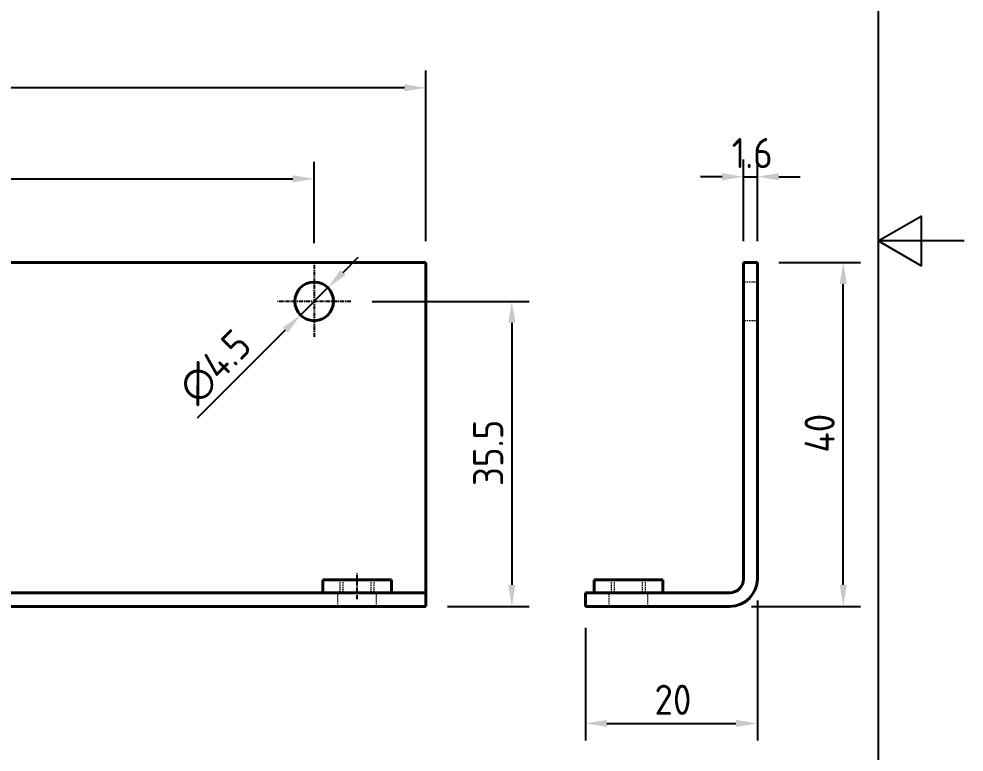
# Model space of a CAD drawing. Header units: millimetres. Extents: x 0 to 210, y 0 to 297.
# Drawn here: x 100 to 210, y 89 to 174.3 of the extents above; entities that cross this region are included whole.
import ezdxf

# ---------------------------------------------------------------- set-up
doc = ezdxf.new("R2010")
doc.units = ezdxf.units.MM
doc.linetypes.add('CHAIN', pattern=[0.7087, 0.4724, -0.0591, 0.1181, -0.0591])
doc.linetypes.add('DASHED', pattern=[0.2067, 0.1654, -0.0413])
doc.layers.get('0').update_dxf_attribs({"color": 3, "lineweight": 25, "true_color": 0x00ff00})
for name, color, linetype, lineweight, true_color in [('가려진 것(ISO)', 2, 'DASHED', 18, 0xffff00), ('가시적인 것(ISO)', 3, 'Continuous', 40, 0x00ff00), ('중심 표식(ISO)', 1, 'Continuous', 25, 0xff0000), ('중심선(ISO)', 1, 'Continuous', 25, 0xff0000), ('치수(ISO)', 2, 'Continuous', 25, 0xffff00)]:
    doc.layers.add(name, color=color, linetype=linetype, lineweight=lineweight, true_color=true_color)
doc.layers.add('경계(ISO)', color=7, linetype='Continuous', lineweight=25)
doc.styles.add('치수 텍스트_PSTEK_POSCO', font='isocp.shx')
doc.dimstyles.new('치수_PSTEK_POSCO', dxfattribs={"dimtxt": 3.5, "dimasz": 2.5, "dimexe": 2, "dimexo": 2.5, "dimgap": 1, "dimtad": 1, "dimrnd": 1e-08, "dimdsep": 46, "dimtxsty": '치수 텍스트_PSTEK_POSCO', "dimcen": 0.09, "dimdle": 10, "dimclrd": 7, "dimclre": 7, "dimclrt": 2, "dimadec": 1, "dimazin": 2, "dimtfac": 1, "dimtmove": 0, "dimatfit": 3, "dimfxl": 1, "dimtolj": 1, "dimlwd": -1, "dimlwe": -1, "dimarcsym": 0})

# ---------------------------------------------------------------- blocks, each defined once
blk = doc.blocks.new('경계 Default Border')
at = {"layer": '경계(ISO)', "flags": 128}
for points in [[(10, 10), (10, 287.0000076293945), (200, 287.0000076293945), (200, 10), (10, 10)], [(210, 148.5000038146973), (200, 148.5000038146973), (205, 151.3867473602295), (205, 145.6132507324219), (200, 148.5000038146973)]]:
    blk.add_lwpolyline(points, dxfattribs=at)
blk = doc.blocks.new('*D23')
at = {"layer": 'Defpoints', "color": 0, "transparency": 16777216}
for p in [(134.3722278043399, 155.7135562015114), (34.37222780433989, 145.7135562015113), (134.3722278043399, 145.7135562015114)]:
    blk.add_point(p, dxfattribs=at)
at = {"layer": '치수(ISO)', "color": 7, "transparency": 16777216}
for p, q in [((34.37222780433989, 148.2135562015113), (34.37222780433989, 157.7135562015114)), ((134.3722278043399, 148.2135562015114), (134.3722278043399, 157.7135562015114)), ((36.87222780433989, 155.7135562015114), (131.8722278043399, 155.7135562015114))]:
    blk.add_line(p, q, dxfattribs=at)
for points in [[(36.87222780433989, 156.130222868178), (36.87222780433989, 155.2968895348447), (34.37222780433989, 155.7135562015114)], [(131.8722278043399, 156.130222868178), (131.8722278043399, 155.2968895348447), (134.3722278043399, 155.7135562015114)]]:
    blk.add_solid(points, dxfattribs=at)
at = {"layer": '치수(ISO)', "color": 2, "transparency": 16777216, "insert": (81.57084985158397, 158.4635562015114), "char_height": 3.5, "attachment_point": 4, "style": '치수 텍스트_PSTEK_POSCO'}
blk.add_mtext('\\A1;100', dxfattribs=at)
blk = doc.blocks.new('*D24')
at = {"layer": 'Defpoints', "color": 0, "transparency": 16777216}
for p in [(21.37222780433987, 166.3086311192128), (21.37222780433987, 145.9635562015113), (147.3722278043399, 145.9635562015114)]:
    blk.add_point(p, dxfattribs=at)
at = {"layer": '치수(ISO)', "color": 7, "transparency": 16777216}
for p, q in [((21.37222780433987, 148.4635562015113), (21.37222780433987, 168.3086311192128)), ((147.3722278043399, 148.4635562015114), (147.3722278043399, 168.3086311192128)), ((144.8722278043399, 166.3086311192128), (23.87222780433987, 166.3086311192128))]:
    blk.add_line(p, q, dxfattribs=at)
for points in [[(23.87222780433987, 166.7252977858795), (23.87222780433987, 165.8919644525462), (21.37222780433987, 166.3086311192128)], [(144.8722278043399, 166.7252977858795), (144.8722278043399, 165.8919644525462), (147.3722278043399, 166.3086311192128)]]:
    blk.add_solid(points, dxfattribs=at)
at = {"layer": '치수(ISO)', "color": 2, "transparency": 16777216, "insert": (81.48541678071783, 169.0589756074018), "char_height": 3.5, "attachment_point": 4, "style": '치수 텍스트_PSTEK_POSCO'}
blk.add_mtext('\\A1;126', dxfattribs=at)
blk = doc.blocks.new('*D26')
at = {"layer": 'Defpoints', "color": 0, "transparency": 16777216}
for p in [(185.9421223035969, 145.9635562015114), (195.942122303597, 145.9635562015114), (182.7421223035969, 105.9635562015114)]:
    blk.add_point(p, dxfattribs=at)
at = {"layer": '치수(ISO)', "color": 7, "transparency": 16777216}
for p, q in [((188.4421223035969, 145.9635562015114), (197.942122303597, 145.9635562015114)), ((195.942122303597, 108.4635562015114), (195.942122303597, 143.4635562015114)), ((185.2421223035969, 105.9635562015114), (197.942122303597, 105.9635562015114))]:
    blk.add_line(p, q, dxfattribs=at)
for points in [[(195.5254556369303, 143.4635562015114), (196.3587889702636, 143.4635562015114), (195.942122303597, 145.9635562015114)], [(195.5254556369303, 108.4635562015114), (196.3587889702636, 108.4635562015114), (195.942122303597, 105.9635562015114)]]:
    blk.add_solid(points, dxfattribs=at)
at = {"layer": '치수(ISO)', "color": 2, "transparency": 16777216, "insert": (193.1921223035969, 123.8621782487555), "char_height": 3.5, "attachment_point": 4, "rotation": 90, "style": '치수 텍스트_PSTEK_POSCO'}
blk.add_mtext('\\A1;40', dxfattribs=at)
blk = doc.blocks.new('*D27')
at = {"layer": 'Defpoints', "color": 0, "transparency": 16777216}
for p in [(185.9421223035969, 155.9635562015114), (184.3421223035969, 145.9635562015114), (185.9421223035969, 145.9635562015114)]:
    blk.add_point(p, dxfattribs=at)
at = {"layer": '치수(ISO)', "color": 7, "transparency": 16777216}
for p, q in [((184.3421223035969, 148.4635562015114), (184.3421223035969, 157.9635562015114)), ((185.9421223035969, 148.4635562015114), (185.9421223035969, 157.9635562015114)), ((181.8421223035969, 155.9635562015114), (179.3421223035969, 155.9635562015114)), ((184.3421223035969, 155.9635562015114), (185.9421223035969, 155.9635562015114)), ((188.4421223035969, 155.9635562015114), (190.9421223035969, 155.9635562015114))]:
    blk.add_line(p, q, dxfattribs=at)
for points in [[(181.8421223035969, 156.380222868178), (181.8421223035969, 155.5468895348447), (184.3421223035969, 155.9635562015114)], [(188.4421223035969, 156.380222868178), (188.4421223035969, 155.5468895348447), (185.9421223035969, 155.9635562015114)]]:
    blk.add_solid(points, dxfattribs=at)
at = {"layer": '치수(ISO)', "color": 2, "transparency": 16777216, "insert": (182.9553112799749, 158.7135562015114), "char_height": 3.5, "attachment_point": 4, "style": '치수 텍스트_PSTEK_POSCO'}
blk.add_mtext('\\A1;1.6', dxfattribs=at)
blk = doc.blocks.new('*D28')
at = {"layer": 'Defpoints', "color": 0, "transparency": 16777216}
for p in [(138.6222278043399, 141.4635562015114), (147.3722278043399, 105.9635562015114), (157.37222780434, 105.9635562015114)]:
    blk.add_point(p, dxfattribs=at)
at = {"layer": '치수(ISO)', "color": 7, "transparency": 16777216}
for p, q in [((141.1222278043399, 141.4635562015114), (159.37222780434, 141.4635562015114)), ((157.37222780434, 138.9635562015114), (157.37222780434, 108.4635562015114)), ((149.8722278043399, 105.9635562015114), (159.37222780434, 105.9635562015114))]:
    blk.add_line(p, q, dxfattribs=at)
for points in [[(156.9555611376733, 138.9635562015114), (157.7888944710066, 138.9635562015114), (157.37222780434, 141.4635562015114)], [(156.9555611376733, 108.4635562015114), (157.7888944710066, 108.4635562015114), (157.37222780434, 105.9635562015114)]]:
    blk.add_solid(points, dxfattribs=at)
at = {"layer": '치수(ISO)', "color": 2, "transparency": 16777216, "insert": (154.6222278043399, 119.9660688280961), "char_height": 3.5, "attachment_point": 4, "rotation": 90, "style": '치수 텍스트_PSTEK_POSCO'}
blk.add_mtext('\\A1;35.5', dxfattribs=at)
blk = doc.blocks.new('*D29')
at = {"layer": 'Defpoints', "color": 0, "transparency": 16777216}
for p in [(135.96321806201, 143.054546459181), (132.78123754667, 139.872565943842)]:
    blk.add_point(p, dxfattribs=at)
at = {"layer": '치수(ISO)', "color": 7, "transparency": 16777216}
for p, q in [((137.7309850149766, 144.8223134121471), (139.4987519679432, 146.5900803651132)), ((135.96321806201, 143.054546459181), (132.78123754667, 139.872565943842)), ((131.0134705937034, 138.1047989908759), (120.77399875903, 127.8653271562056))]:
    blk.add_line(p, q, dxfattribs=at)
for points in [[(137.4363571894822, 145.1169412376415), (138.025612840471, 144.5276855866526), (135.96321806201, 143.054546459181)], [(130.718842768209, 138.3994268163704), (131.3080984191977, 137.8101711653815), (132.78123754667, 139.872565943842)]]:
    blk.add_solid(points, dxfattribs=at)
at = {"layer": '치수(ISO)', "color": 2, "transparency": 16777216, "insert": (119.536561891954, 130.5169775856553), "char_height": 3.5, "attachment_point": 4, "rotation": 44.99999999999129, "style": '치수 텍스트_PSTEK_POSCO'}
blk.add_mtext('\\A1;∅4.5', dxfattribs=at)
blk = doc.blocks.new('*D30')
at = {"layer": 'Defpoints', "color": 0, "transparency": 16777216}
for p in [(185.9421223035969, 109.1635562015114), (165.9421223035969, 105.9635562015114), (185.9421223035969, 92.35369824785363)]:
    blk.add_point(p, dxfattribs=at)
at = {"layer": '치수(ISO)', "color": 7, "transparency": 16777216}
for p, q in [((185.9421223035969, 106.6635562015114), (185.9421223035969, 90.35369824785363)), ((165.9421223035969, 103.4635562015114), (165.9421223035969, 90.35369824785363)), ((168.4421223035969, 92.35369824785363), (183.4421223035969, 92.35369824785363))]:
    blk.add_line(p, q, dxfattribs=at)
for points in [[(168.4421223035969, 92.7703649145203), (168.4421223035969, 91.93703158118696), (165.9421223035969, 92.35369824785363)], [(183.4421223035969, 92.7703649145203), (183.4421223035969, 91.93703158118696), (185.9421223035969, 92.35369824785363)]]:
    blk.add_solid(points, dxfattribs=at)
at = {"layer": '치수(ISO)', "color": 2, "transparency": 16777216, "insert": (173.9713053744631, 95.1040427360426), "char_height": 3.5, "attachment_point": 4, "style": '치수 텍스트_PSTEK_POSCO'}
blk.add_mtext('\\A1;20', dxfattribs=at)

msp = doc.modelspace()

# ---------------------------------------------------------------- linework, layer by layer
at = {"layer": '가려진 것(ISO)'}
for p, q in [((185.9421223035931, 143.7135562015114), (184.3421223035931, 143.7135562015114)), ((185.9421223035931, 139.2135562015114), (184.3421223035931, 139.2135562015114)), ((137.3722278043399, 109.0635562015114), (137.3722278043399, 107.5635562015114)), ((137.7512278043399, 107.5635562015114), (137.7512278043399, 109.0635562015114)), ((140.9932278043399, 107.5635562015114), (140.9932278043399, 109.0635562015114)), ((141.3722278043399, 107.5635562015114), (141.3722278043399, 109.0635562015114)), ((168.9421223035946, 109.0635562015114), (168.9421223035946, 107.5635562015114)), ((169.3211223035946, 107.5635562015114), (169.3211223035946, 109.0635562015114)), ((172.5631223035946, 107.5635562015114), (172.5631223035946, 109.0635562015114)), ((172.9421223035945, 107.5635562015114), (172.9421223035945, 109.0635562015114)), ((137.1222278043399, 105.9635562015114), (137.1222278043399, 107.5635562015114)), ((141.6222278043399, 105.9635562015114), (141.6222278043399, 107.5635562015114)), ((168.6921223035945, 105.9635562015114), (168.6921223035945, 107.5635562015114)), ((173.1921223035945, 105.9635562015114), (173.1921223035945, 107.5635562015114))]:
    msp.add_line(p, q, dxfattribs=at)
at = {"layer": '가시적인 것(ISO)'}
for p, q in [((147.3722278043399, 145.9635562015114), (21.37222780433989, 145.9635562015113)), ((147.3722278043399, 145.9635562015114), (147.3722278043399, 109.1635562015114)), ((184.3421223035969, 145.9635562015114), (184.3421223035969, 109.1635562015114)), ((184.3421223035969, 145.9635562015114), (185.9421223035969, 145.9635562015114)), ((185.9421223035969, 109.1635562015114), (185.9421223035969, 145.9635562015114)), ((135.3722278043399, 109.0635562015114), (143.3722278043399, 109.0635562015114)), ((135.3722278043399, 107.5635562015114), (135.3722278043399, 109.0635562015114)), ((143.3722278043399, 107.5635562015114), (143.3722278043399, 109.0635562015114)), ((147.3722278043399, 109.1635562015114), (147.3722278043399, 107.5635562015114)), ((166.9421223035946, 109.0635562015114), (174.9421223035945, 109.0635562015114)), ((166.9421223035945, 107.5635562015114), (166.9421223035945, 109.0635562015114)), ((174.9421223035945, 107.5635562015114), (174.9421223035945, 109.0635562015114)), ((147.3722278043399, 107.5635562015114), (21.37222780433991, 107.5635562015113)), ((147.3722278043399, 105.9635562015114), (147.3722278043399, 107.5635562015114)), ((165.9421223035969, 105.9635562015114), (165.9421223035969, 107.5635562015114)), ((182.7421223035969, 107.5635562015114), (165.9421223035969, 107.5635562015114)), ((147.3722278043399, 105.9635562015114), (21.37222780433991, 105.9635562015113)), ((182.7421223035969, 105.9635562015114), (165.9421223035969, 105.9635562015114))]:
    msp.add_line(p, q, dxfattribs=at)
msp.add_circle((134.3722278043399, 141.4635562015114), 2.25, dxfattribs=at)
for radius in [3.200000000000001, 1.6]:
    msp.add_arc((182.7421223035969, 109.1635562015114), radius, 270, 0, dxfattribs=at)
at = {"layer": '중심 표식(ISO)', "linetype": 'CHAIN'}
for p, q in [((134.3722278043399, 145.7135562015114), (134.3722278043399, 137.2135562015114)), ((138.6222278043399, 141.4635562015114), (130.1222278043399, 141.4635562015114))]:
    msp.add_line(p, q, dxfattribs=at)
at = {"layer": '중심선(ISO)', "linetype": 'CHAIN'}
msp.add_line((139.3722278043399, 106.8135562015114), (139.3722278043399, 109.8135562015114), dxfattribs=at)

# ---------------------------------------------------------------- block references
msp.add_blockref('경계 Default Border', (0, 0))

# ---------------------------------------------------------------- dimensions: what is measured, and where the dimension line sits
at = {"layer": '치수(ISO)', "color": 7}
for base, p1, p2, angle, override, picture, middle in [((21.37222780433987, 166.3086311192128), (147.3722278043399, 145.9635562015114), (21.37222780433987, 145.9635562015113), 180, {"dimdec": 2, "dimtp": 0, "dimtm": -0, "dimtdec": 2, "dimtofl": 0, "dimatfit": 1}, '*D24', (84.37222780433987, 166.3086311192128)), ((134.3722278043399, 155.7135562015114), (34.37222780433989, 145.7135562015113), (134.3722278043399, 145.7135562015114), 180, {"dimdec": 2, "dimtp": 0, "dimtm": -0, "dimtdec": 2, "dimtofl": 0, "dimatfit": 1}, '*D23', (84.37222780433987, 155.7135562015114)), ((185.9421223035969, 155.9635562015114), (184.3421223035969, 145.9635562015114), (185.9421223035969, 145.9635562015114), 180, {"dimdec": 2, "dimtp": 0, "dimtm": -0, "dimtdec": 2, "dimtofl": 1, "dimatfit": 1}, '*D27', (185.1421223035969, 155.9635562015114)), ((195.942122303597, 145.9635562015114), (182.7421223035969, 105.9635562015114), (185.9421223035969, 145.9635562015114), 90, {"dimdec": 2, "dimtp": 0, "dimtm": -0, "dimtdec": 2, "dimtofl": 0, "dimatfit": 1}, '*D26', (195.9421223035969, 125.9635562015114)), ((157.37222780434, 105.9635562015114), (138.6222278043399, 141.4635562015114), (147.3722278043399, 105.9635562015114), 90, {"dimdec": 2, "dimtp": 0, "dimtm": -0, "dimtdec": 2, "dimtofl": 0, "dimatfit": 1}, '*D28', (157.3722278043399, 123.7135562015114))]:
    dim = msp.add_linear_dim(base=base, p1=p1, p2=p2, angle=angle, dimstyle='치수_PSTEK_POSCO', override=override, dxfattribs=at)
    dim.commit()
    dim.dimension.update_dxf_attribs({"geometry": picture, "text_midpoint": middle, "dimtype": 160})
dim = msp.add_diameter_dim_2p(p1=(135.96321806201, 143.054546459181), p2=(132.78123754667, 139.872565943842), dimstyle='치수_PSTEK_POSCO', override={"dimdec": 2, "dimlfac": 1, "dimtp": 0, "dimtm": -0, "dimtdec": 2, "dimatfit": 2}, dxfattribs=at)
dim.commit()
dim.dimension.update_dxf_attribs({"geometry": '*D29', "text_midpoint": (124.502210334493, 131.5935387316674), "dimtype": 163})
dim = msp.add_linear_dim(base=(185.9421223035969, 92.35369824785363), p1=(165.9421223035969, 105.9635562015114), p2=(185.9421223035969, 109.1635562015114), dimstyle='치수_PSTEK_POSCO', override={"dimdec": 2, "dimtp": 0, "dimtm": -0, "dimtdec": 2, "dimtofl": 0, "dimatfit": 1}, dxfattribs=at)
dim.commit()
dim.dimension.update_dxf_attribs({"geometry": '*D30', "text_midpoint": (175.9421223035969, 92.35369824785363), "dimtype": 160})

doc.saveas('drawing.dxf')
